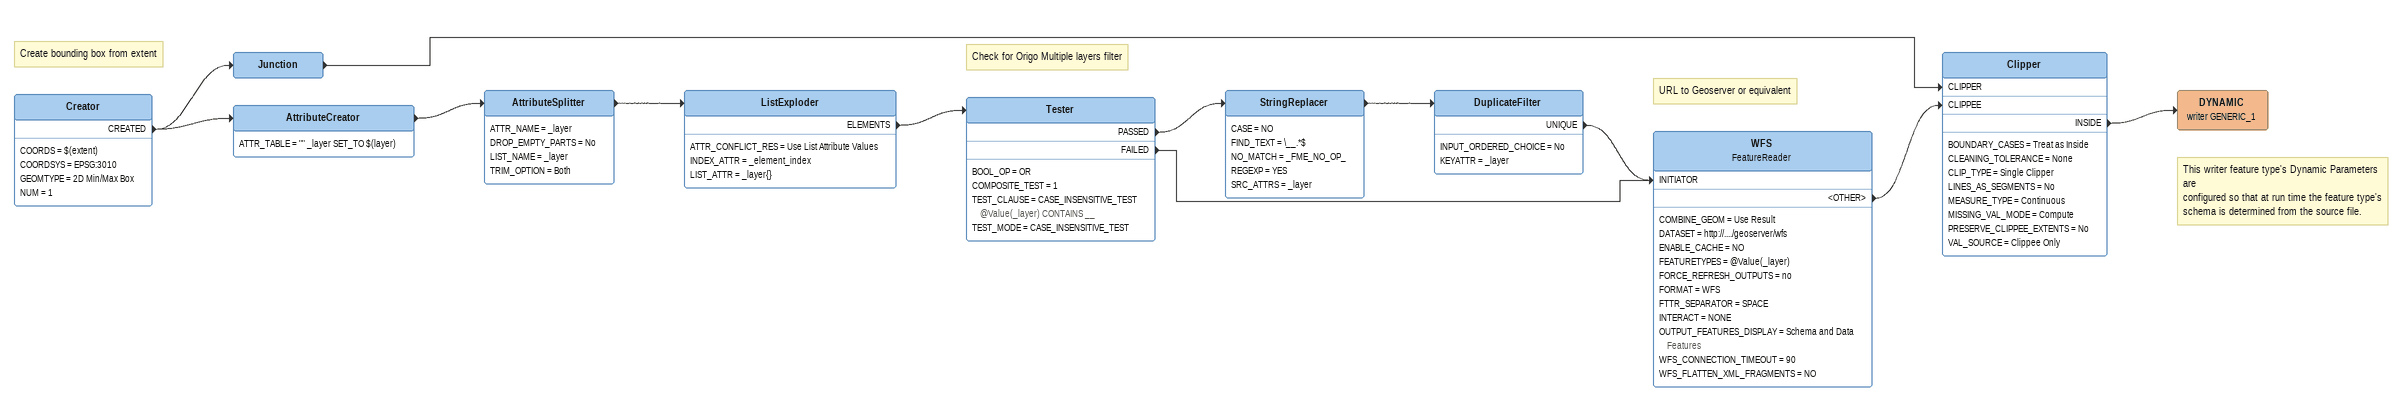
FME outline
Note: Create bounding box from extent
Creator
    COORDS = $(extent)
    COORDSYS = EPSG:3010
    GEOMTYPE = 2D Min/Max Box
    NUM = 1
    CREATED -> Junction
    CREATED -> AttributeCreator
Junction
    -> Clipper [CLIPPER]
AttributeCreator
    ATTR_TABLE = "" _layer SET_TO $(layer)
    -> AttributeSplitter
AttributeSplitter
    ATTR_NAME = _layer
    DROP_EMPTY_PARTS = No
    LIST_NAME = _layer
    TRIM_OPTION = Both
    -> ListExploder
ListExploder
    ATTR_CONFLICT_RES = Use List Attribute Values
    INDEX_ATTR = _element_index
    LIST_ATTR = _layer{}
    ELEMENTS -> Tester
Note: Check for Origo Multiple layers filter
Tester
    BOOL_OP = OR
    COMPOSITE_TEST = 1
    TEST_CLAUSE = CASE_INSENSITIVE_TEST @Value(_layer) CONTAINS __
    TEST_MODE = CASE_INSENSITIVE_TEST
    PASSED -> StringReplacer
    FAILED -> WFS [INITIATOR]
StringReplacer
    CASE = NO
    FIND_TEXT = \__.*$
    NO_MATCH = _FME_NO_OP_
    REGEXP = YES
    SRC_ATTRS = _layer
    -> DuplicateFilter
DuplicateFilter
    INPUT_ORDERED_CHOICE = No
    KEYATTR = _layer
    UNIQUE -> WFS [INITIATOR]
Note: URL to Geoserver or equivalent
WFS: FeatureReader
    COMBINE_GEOM = Use Result
    DATASET = http://..../geoserver/wfs
    ENABLE_CACHE = NO
    FEATURETYPES = @Value(_layer)
    FORCE_REFRESH_OUTPUTS = no
    FORMAT = WFS
    FTTR_SEPARATOR = SPACE
    INTERACT = NONE
    OUTPUT_FEATURES_DISPLAY = Schema and Data Features
    WFS_CONNECTION_TIMEOUT = 90
    WFS_FLATTEN_XML_FRAGMENTS = NO
    <OTHER> -> Clipper [CLIPPEE]
Clipper
    BOUNDARY_CASES = Treat as Inside
    CLEANING_TOLERANCE = None
    CLIP_TYPE = Single Clipper
    LINES_AS_SEGMENTS = No
    MEASURE_TYPE = Continuous
    MISSING_VAL_MODE = Compute
    PRESERVE_CLIPPEE_EXTENTS = No
    VAL_SOURCE = Clippee Only
    INSIDE -> DYNAMIC (writer GENERIC_1)
Note: This writer feature type's Dynamic Parameters are / configured so that at run time the feature type's / schema is determined from the source file.
DYNAMIC (writer GENERIC_1)
